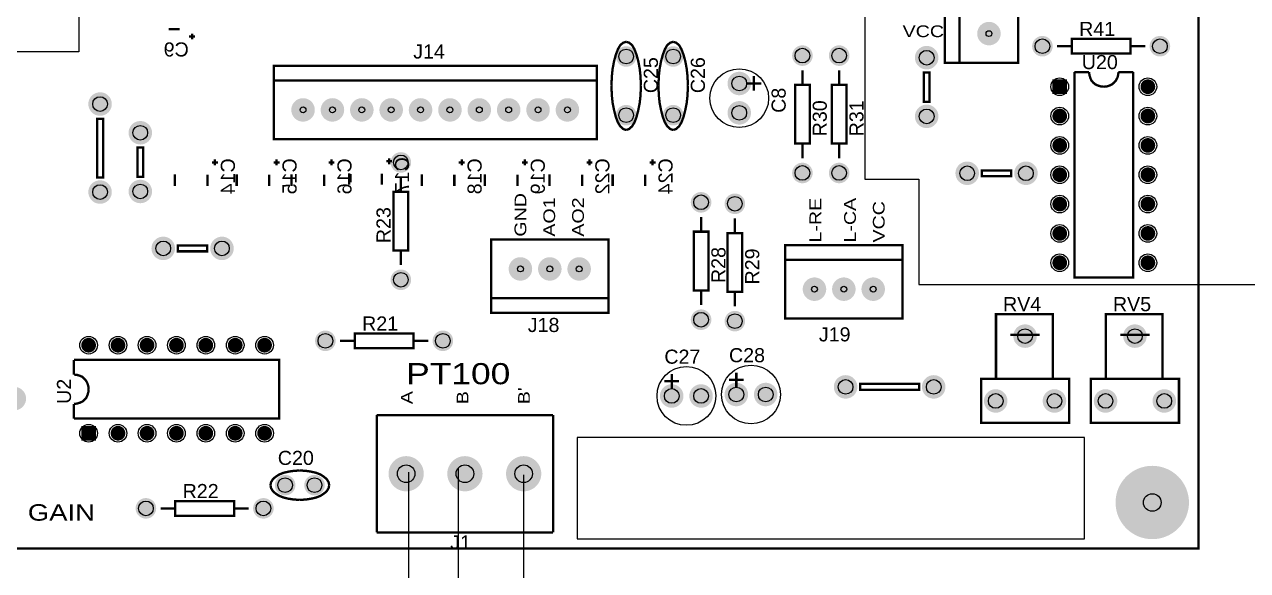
# Model space of a CAD drawing. Header units: inches. Extents: x 0 to 21, y 0 to 16.
# Drawn here: x 9.62 to 13.784, y 2.813 to 4.674 of the extents above; entities that cross this region are included whole.
import ezdxf

# ---------------------------------------------------------------- set-up
doc = ezdxf.new("R2010")
doc.units = ezdxf.units.IN
doc.header["$MEASUREMENT"] = 0
doc.layers.add('12632256', color=7, linetype='Continuous')
doc.layers.add('BLK_18AWG', color=7, linetype='Continuous')

# ---------------------------------------------------------------- blocks, each defined once
blk = doc.blocks.new('EPAD')
at = {"const_width": 0.5}
blk.add_lwpolyline([(-0.25, 0, 1), (0.25, 0, 1)], format="xyb", close=True, dxfattribs=at)
blk = doc.blocks.new('RPAD')
blk.add_trace([(-0.5, -0.5), (-0.5, 0.5), (0.5, -0.5), (0.5, 0.5)])
blk = doc.blocks.new('TarjetaAutoclave')
at = {"const_width": 0.008}
for points in [[(3.004, 5.004), (10.306, 5.004), (10.306, 9.943), (3.004, 9.943), (3.004, 5.004)], [(9.443, 6.659), (9.693, 6.659), (9.693, 7.159), (9.443, 7.159), (9.443, 6.659)], [(9.493, 6.659), (9.493, 7.159)], [(6.8, 6.774), (6.838, 6.774)], [(6.87, 6.749), (6.89, 6.749)], [(6.88, 6.759), (6.88, 6.739)], [(8.358, 6.731), (8.348, 6.728), (8.338, 6.72), (8.33, 6.706), (8.323, 6.688), (8.317, 6.666), (8.312, 6.64), (8.309, 6.612), (8.308, 6.581)], [(8.358, 6.731), (8.368, 6.728), (8.378, 6.72), (8.386, 6.706), (8.393, 6.688), (8.399, 6.666), (8.404, 6.64), (8.407, 6.612), (8.408, 6.581)], [(8.518, 6.731), (8.508, 6.728), (8.498, 6.72), (8.49, 6.706), (8.483, 6.688), (8.477, 6.666), (8.472, 6.64), (8.469, 6.612), (8.468, 6.581)], [(8.518, 6.731), (8.528, 6.728), (8.538, 6.72), (8.546, 6.706), (8.553, 6.688), (8.559, 6.666), (8.564, 6.64), (8.567, 6.612), (8.568, 6.581)], [(9.825, 6.716), (9.875, 6.716)], [(9.875, 6.691), (10.075, 6.691), (10.075, 6.741), (9.875, 6.741), (9.875, 6.691)], [(10.075, 6.716), (10.125, 6.716)], [(7.158, 6.399), (8.258, 6.399), (8.258, 6.649), (7.158, 6.649), (7.158, 6.399)], [(8.958, 6.634), (8.958, 6.584)], [(9.083, 6.634), (9.083, 6.584)], [(9.371, 6.527), (9.391, 6.527), (9.391, 6.627), (9.371, 6.627), (9.371, 6.527)], [(9.884, 6.628), (9.934, 6.628)], [(9.884, 6.628), (9.884, 5.928), (10.084, 5.928), (10.084, 6.628)], [(9.984, 6.578), (9.974, 6.579), (9.964, 6.582), (9.955, 6.586), (9.948, 6.592), (9.942, 6.599), (9.938, 6.608), (9.935, 6.618), (9.934, 6.628)], [(9.984, 6.578), (9.994, 6.579), (10.004, 6.582), (10.012, 6.586), (10.019, 6.592), (10.025, 6.599), (10.03, 6.608), (10.033, 6.618), (10.034, 6.628)], [(10.034, 6.628), (10.084, 6.628)], [(7.158, 6.599), (8.258, 6.599)], [(8.358, 6.431), (8.353, 6.432), (8.348, 6.434), (8.338, 6.443), (8.33, 6.456), (8.323, 6.474), (8.317, 6.497), (8.312, 6.522), (8.309, 6.55), (8.308, 6.581)], [(8.358, 6.431), (8.363, 6.432), (8.368, 6.434), (8.378, 6.443), (8.386, 6.456), (8.393, 6.474), (8.399, 6.497), (8.404, 6.522), (8.407, 6.55), (8.408, 6.581)], [(8.518, 6.431), (8.513, 6.432), (8.508, 6.434), (8.498, 6.443), (8.49, 6.456), (8.483, 6.474), (8.477, 6.497), (8.472, 6.522), (8.469, 6.55), (8.468, 6.581)], [(8.518, 6.431), (8.523, 6.432), (8.528, 6.434), (8.538, 6.443), (8.546, 6.456), (8.553, 6.474), (8.559, 6.497), (8.564, 6.522), (8.567, 6.55), (8.568, 6.581)], [(8.818, 6.589), (8.768, 6.589)], [(8.793, 6.614), (8.793, 6.564)], [(8.933, 6.384), (8.983, 6.384), (8.983, 6.584), (8.933, 6.584), (8.933, 6.384)], [(9.058, 6.384), (9.108, 6.384), (9.108, 6.584), (9.058, 6.584), (9.058, 6.384)], [(6.557, 6.269), (6.577, 6.269), (6.577, 6.469), (6.557, 6.469), (6.557, 6.269)], [(6.694, 6.271), (6.714, 6.271), (6.714, 6.371), (6.694, 6.371), (6.694, 6.271)], [(8.958, 6.384), (8.958, 6.334)], [(9.083, 6.384), (9.083, 6.334)], [(6.958, 6.31), (6.958, 6.33)], [(7.168, 6.31), (7.168, 6.33)], [(7.355, 6.31), (7.355, 6.33)], [(7.551, 6.314), (7.551, 6.334)], [(7.798, 6.31), (7.798, 6.33)], [(8.013, 6.31), (8.013, 6.33)], [(8.233, 6.31), (8.233, 6.33)], [(8.448, 6.31), (8.448, 6.33)], [(6.948, 6.32), (6.968, 6.32)], [(7.158, 6.32), (7.178, 6.32)], [(7.345, 6.32), (7.365, 6.32)], [(7.541, 6.324), (7.561, 6.324)], [(7.788, 6.32), (7.808, 6.32)], [(8.003, 6.32), (8.023, 6.32)], [(8.223, 6.32), (8.243, 6.32)], [(8.438, 6.32), (8.458, 6.32)], [(9.569, 6.273), (9.669, 6.273), (9.669, 6.293), (9.569, 6.293), (9.569, 6.273)], [(6.822, 6.24), (6.822, 6.279)], [(6.933, 6.24), (6.933, 6.278)], [(7.032, 6.24), (7.032, 6.279)], [(7.143, 6.24), (7.143, 6.278)], [(7.219, 6.24), (7.219, 6.279)], [(7.33, 6.24), (7.33, 6.278)], [(7.415, 6.244), (7.415, 6.283)], [(7.526, 6.244), (7.526, 6.282)], [(7.591, 6.22), (7.591, 6.27)], [(7.662, 6.24), (7.662, 6.279)], [(7.773, 6.24), (7.773, 6.278)], [(7.877, 6.24), (7.877, 6.279)], [(7.988, 6.24), (7.988, 6.278)], [(8.097, 6.24), (8.097, 6.279)], [(8.208, 6.24), (8.208, 6.278)], [(8.312, 6.24), (8.312, 6.279)], [(8.423, 6.24), (8.423, 6.278)], [(7.566, 6.02), (7.616, 6.02), (7.616, 6.22), (7.566, 6.22), (7.566, 6.02)], [(8.613, 6.134), (8.613, 6.084)], [(8.728, 6.129), (8.728, 6.079)], [(8.588, 5.884), (8.638, 5.884), (8.638, 6.084), (8.588, 6.084), (8.588, 5.884)], [(8.703, 5.879), (8.753, 5.879), (8.753, 6.079), (8.703, 6.079), (8.703, 5.879)], [(6.832, 6.017), (6.932, 6.017), (6.932, 6.037), (6.832, 6.037), (6.832, 6.017)], [(7.898, 5.807), (8.298, 5.807), (8.298, 6.057), (7.898, 6.057), (7.898, 5.807)], [(8.899, 5.788), (9.299, 5.788), (9.299, 6.038), (8.899, 6.038), (8.899, 5.788)], [(7.591, 5.97), (7.591, 6.02)], [(8.899, 5.988), (9.299, 5.988)], [(8.613, 5.884), (8.613, 5.834)], [(8.728, 5.879), (8.728, 5.829)], [(8.298, 5.857), (7.898, 5.857)], [(9.617, 5.582), (9.81, 5.582), (9.81, 5.803), (9.617, 5.803), (9.617, 5.582)], [(9.991, 5.582), (10.184, 5.582), (10.184, 5.803), (9.991, 5.803), (9.991, 5.582)], [(7.384, 5.712), (7.434, 5.712)], [(7.434, 5.687), (7.634, 5.687), (7.634, 5.737), (7.434, 5.737), (7.434, 5.687)], [(7.634, 5.712), (7.684, 5.712)], [(9.666, 5.732), (9.766, 5.732)], [(10.04, 5.732), (10.14, 5.732)], [(6.478, 5.597), (6.478, 5.647)], [(6.478, 5.447), (7.177, 5.447), (7.177, 5.647), (6.478, 5.647)], [(6.528, 5.547), (6.527, 5.557), (6.524, 5.567), (6.52, 5.575), (6.514, 5.582), (6.507, 5.589), (6.498, 5.593), (6.488, 5.596), (6.478, 5.597)], [(8.513, 5.599), (8.513, 5.549)], [(8.708, 5.579), (8.758, 5.579)], [(8.733, 5.604), (8.733, 5.554)], [(9.566, 5.432), (9.866, 5.432), (9.866, 5.582), (9.566, 5.582), (9.566, 5.432)], [(9.94, 5.432), (10.24, 5.432), (10.24, 5.582), (9.94, 5.582), (9.94, 5.432)], [(6.528, 5.547), (6.527, 5.537), (6.524, 5.527), (6.52, 5.518), (6.514, 5.511), (6.507, 5.505), (6.498, 5.501), (6.488, 5.498), (6.478, 5.497)], [(8.488, 5.574), (8.538, 5.574)], [(9.155, 5.545), (9.355, 5.545), (9.355, 5.565), (9.155, 5.565), (9.155, 5.545)], [(6.478, 5.447), (6.478, 5.497)], [(7.509, 5.059), (7.509, 5.459)], [(8.109, 5.459), (7.509, 5.459)], [(8.109, 5.059), (8.109, 5.459)], [(7.147, 5.22), (7.149, 5.23), (7.155, 5.24), (7.164, 5.248), (7.176, 5.256), (7.191, 5.262), (7.208, 5.266), (7.227, 5.269), (7.247, 5.27)], [(7.347, 5.22), (7.345, 5.23), (7.339, 5.24), (7.33, 5.248), (7.318, 5.256), (7.303, 5.262), (7.286, 5.266), (7.267, 5.269), (7.247, 5.27)], [(7.147, 5.22), (7.149, 5.21), (7.155, 5.2), (7.164, 5.192), (7.176, 5.184), (7.191, 5.178), (7.208, 5.174), (7.227, 5.171), (7.247, 5.17)], [(7.347, 5.22), (7.345, 5.21), (7.339, 5.2), (7.33, 5.192), (7.318, 5.184), (7.303, 5.178), (7.286, 5.174), (7.267, 5.171), (7.247, 5.17)], [(6.823, 5.116), (7.023, 5.116), (7.023, 5.166), (6.823, 5.166), (6.823, 5.116)], [(6.773, 5.141), (6.823, 5.141)], [(7.023, 5.141), (7.073, 5.141)], [(7.509, 5.059), (8.109, 5.059)]]:
    blk.add_lwpolyline(points, dxfattribs=at)
blk.add_lwpolyline([(8.191, 5.037), (9.918, 5.037), (9.918, 5.383), (8.191, 5.383), (8.191, 5.037)])
for centre, radius in [((9.593, 6.759), 0.01), ((8.358, 6.681), 0.025), ((8.518, 6.681), 0.025), ((8.958, 6.684), 0.025), ((9.083, 6.684), 0.025), ((9.775, 6.716), 0.025), ((10.175, 6.716), 0.025), ((9.381, 6.677), 0.025), ((8.743, 6.589), 0.025), ((9.834, 6.578), 0.03), ((10.134, 6.578), 0.03), ((6.567, 6.519), 0.025), ((7.258, 6.499), 0.01), ((7.358, 6.499), 0.01), ((7.458, 6.499), 0.01), ((7.558, 6.499), 0.01), ((7.658, 6.499), 0.01), ((7.758, 6.499), 0.01), ((7.858, 6.499), 0.01), ((7.958, 6.499), 0.01), ((8.058, 6.499), 0.01), ((8.158, 6.499), 0.01), ((8.358, 6.481), 0.025), ((8.518, 6.481), 0.025), ((8.743, 6.489), 0.025), ((9.381, 6.477), 0.025), ((9.834, 6.478), 0.03), ((10.134, 6.478), 0.03), ((6.704, 6.421), 0.025), ((9.834, 6.378), 0.03), ((10.134, 6.378), 0.03), ((7.591, 6.32), 0.025), ((8.958, 6.284), 0.025), ((9.083, 6.284), 0.025), ((9.519, 6.283), 0.025), ((9.719, 6.283), 0.025), ((9.834, 6.278), 0.03), ((10.134, 6.278), 0.03), ((6.704, 6.221), 0.025), ((6.567, 6.219), 0.025), ((8.613, 6.184), 0.025), ((9.834, 6.178), 0.03), ((10.134, 6.178), 0.03), ((8.728, 6.179), 0.025), ((9.834, 6.078), 0.03), ((10.134, 6.078), 0.03), ((6.782, 6.027), 0.025), ((6.982, 6.027), 0.025), ((9.834, 5.978), 0.03), ((10.134, 5.978), 0.03), ((7.998, 5.957), 0.01), ((8.098, 5.957), 0.01), ((8.198, 5.957), 0.01), ((7.591, 5.92), 0.025), ((8.999, 5.888), 0.01), ((9.099, 5.888), 0.01), ((9.199, 5.888), 0.01), ((8.613, 5.784), 0.025), ((8.728, 5.779), 0.025), ((9.716, 5.728), 0.025), ((10.09, 5.728), 0.025), ((6.528, 5.697), 0.03), ((6.628, 5.697), 0.03), ((6.727, 5.697), 0.03), ((6.827, 5.697), 0.03), ((6.927, 5.697), 0.03), ((7.027, 5.697), 0.03), ((7.127, 5.697), 0.03), ((7.334, 5.712), 0.025), ((7.734, 5.712), 0.025), ((9.105, 5.555), 0.025), ((9.405, 5.555), 0.025), ((8.513, 5.524), 0.025), ((8.613, 5.524), 0.025), ((8.733, 5.529), 0.025), ((8.833, 5.529), 0.025), ((9.616, 5.507), 0.025), ((9.816, 5.507), 0.025), ((9.99, 5.507), 0.025), ((10.19, 5.507), 0.025), ((6.528, 5.397), 0.03), ((6.628, 5.397), 0.03), ((6.727, 5.397), 0.03), ((6.827, 5.397), 0.03), ((6.927, 5.397), 0.03), ((7.027, 5.397), 0.03), ((7.127, 5.397), 0.03), ((7.609, 5.259), 0.03), ((7.809, 5.259), 0.03), ((8.009, 5.259), 0.03), ((7.197, 5.22), 0.025), ((7.297, 5.22), 0.025), ((6.723, 5.141), 0.025), ((7.123, 5.141), 0.025), ((10.149, 5.161), 0.03)]:
    blk.add_circle(centre, radius)
at = {"layer": '12632256'}
for centre in [(8.743, 6.539), (8.563, 5.524), (8.783, 5.529)]:
    blk.add_circle(centre, 0.1, dxfattribs=at)
for name, p, xscale, yscale in [('EPAD', (9.593, 6.759), 0.08, 0.08), ('EPAD', (9.775, 6.716), 0.07, 0.07), ('EPAD', (10.175, 6.716), 0.07, 0.07), ('EPAD', (8.358, 6.681), 0.07, 0.07), ('EPAD', (8.518, 6.681), 0.07, 0.07), ('EPAD', (8.958, 6.684), 0.07, 0.07), ('EPAD', (9.083, 6.684), 0.07, 0.07), ('EPAD', (9.381, 6.677), 0.08, 0.08), ('EPAD', (8.743, 6.589), 0.08, 0.08), ('EPAD', (10.134, 6.578), 0.05, 0.05), ('EPAD', (6.567, 6.519), 0.08, 0.08), ('EPAD', (7.258, 6.499), 0.08, 0.08), ('EPAD', (7.358, 6.499), 0.08, 0.08), ('EPAD', (7.458, 6.499), 0.08, 0.08), ('EPAD', (7.558, 6.499), 0.08, 0.08), ('EPAD', (7.658, 6.499), 0.08, 0.08), ('EPAD', (7.758, 6.499), 0.08, 0.08), ('EPAD', (7.858, 6.499), 0.08, 0.08), ('EPAD', (7.958, 6.499), 0.08, 0.08), ('EPAD', (8.058, 6.499), 0.08, 0.08), ('EPAD', (8.158, 6.499), 0.08, 0.08), ('EPAD', (8.358, 6.481), 0.07, 0.07), ('EPAD', (8.518, 6.481), 0.07, 0.07), ('EPAD', (8.743, 6.489), 0.08, 0.08), ('EPAD', (9.381, 6.477), 0.08, 0.08), ('EPAD', (9.834, 6.478), 0.05, 0.05), ('EPAD', (10.134, 6.478), 0.05, 0.05), ('EPAD', (6.704, 6.421), 0.08, 0.08), ('EPAD', (9.834, 6.378), 0.05, 0.05), ('EPAD', (10.134, 6.378), 0.05, 0.05), ('EPAD', (7.591, 6.32), 0.07, 0.07), ('EPAD', (8.958, 6.284), 0.07, 0.07), ('EPAD', (9.083, 6.284), 0.07, 0.07), ('EPAD', (9.519, 6.283), 0.08, 0.08), ('EPAD', (9.719, 6.283), 0.08, 0.08), ('EPAD', (9.834, 6.278), 0.05, 0.05), ('EPAD', (10.134, 6.278), 0.05, 0.05), ('EPAD', (6.567, 6.219), 0.08, 0.08), ('EPAD', (6.704, 6.221), 0.08, 0.08), ('EPAD', (8.613, 6.184), 0.07, 0.07), ('EPAD', (8.728, 6.179), 0.07, 0.07), ('EPAD', (9.834, 6.178), 0.05, 0.05), ('EPAD', (10.134, 6.178), 0.05, 0.05), ('EPAD', (9.834, 6.078), 0.05, 0.05), ('EPAD', (10.134, 6.078), 0.05, 0.05), ('EPAD', (6.782, 6.027), 0.08, 0.08), ('EPAD', (6.982, 6.027), 0.08, 0.08), ('EPAD', (7.998, 5.957), 0.08, 0.08), ('EPAD', (8.098, 5.957), 0.08, 0.08), ('EPAD', (8.198, 5.957), 0.08, 0.08), ('EPAD', (9.834, 5.978), 0.05, 0.05), ('EPAD', (10.134, 5.978), 0.05, 0.05), ('EPAD', (7.591, 5.92), 0.07, 0.07), ('EPAD', (8.999, 5.888), 0.08, 0.08), ('EPAD', (9.099, 5.888), 0.08, 0.08), ('EPAD', (9.199, 5.888), 0.08, 0.08), ('EPAD', (8.613, 5.784), 0.07, 0.07), ('EPAD', (8.728, 5.779), 0.07, 0.07), ('EPAD', (7.334, 5.712), 0.07, 0.07), ('EPAD', (7.734, 5.712), 0.07, 0.07), ('EPAD', (9.716, 5.728), 0.08, 0.08), ('EPAD', (10.09, 5.728), 0.08, 0.08), ('EPAD', (6.528, 5.697), 0.05, 0.05), ('EPAD', (6.628, 5.697), 0.05, 0.05), ('EPAD', (6.727, 5.697), 0.05, 0.05), ('EPAD', (6.827, 5.697), 0.05, 0.05), ('EPAD', (6.927, 5.697), 0.05, 0.05), ('EPAD', (7.027, 5.697), 0.05, 0.05), ('EPAD', (7.127, 5.697), 0.05, 0.05), ('EPAD', (9.105, 5.555), 0.08, 0.08), ('EPAD', (9.405, 5.555), 0.08, 0.08), ('EPAD', (6.275, 5.515), 0.08, 0.08), ('EPAD', (8.513, 5.524), 0.08, 0.08), ('EPAD', (8.613, 5.524), 0.08, 0.08), ('EPAD', (8.733, 5.529), 0.08, 0.08), ('EPAD', (8.833, 5.529), 0.08, 0.08), ('EPAD', (9.616, 5.507), 0.08, 0.08), ('EPAD', (9.816, 5.507), 0.08, 0.08), ('EPAD', (9.99, 5.507), 0.08, 0.08), ('EPAD', (10.19, 5.507), 0.08, 0.08), ('RPAD', (6.528, 5.397), 0.05, 0.05), ('EPAD', (6.628, 5.397), 0.05, 0.05), ('EPAD', (6.727, 5.397), 0.05, 0.05), ('EPAD', (6.827, 5.397), 0.05, 0.05), ('EPAD', (6.927, 5.397), 0.05, 0.05), ('EPAD', (7.027, 5.397), 0.05, 0.05), ('EPAD', (7.127, 5.397), 0.05, 0.05), ('EPAD', (7.609, 5.259), 0.12, 0.12), ('EPAD', (7.809, 5.259), 0.12, 0.12), ('EPAD', (8.009, 5.259), 0.12, 0.12), ('EPAD', (7.197, 5.22), 0.07, 0.07), ('EPAD', (7.297, 5.22), 0.07, 0.07), ('EPAD', (10.149, 5.161), 0.25, 0.25), ('EPAD', (6.723, 5.141), 0.07, 0.07), ('EPAD', (7.123, 5.141), 0.07, 0.07)]:
    blk.add_blockref(name, p, dxfattribs=dict(xscale=xscale, yscale=yscale))
at = {"xscale": 0.05, "yscale": 0.05, "rotation": 270}
blk.add_blockref('RPAD', (9.834, 6.578), dxfattribs=at)
at = {"layer": '12632256'}
for s, height, width, p in [('VCC', 0.04, 1.25, (9.299, 6.747)), ('R41', 0.048, 1.041667, (9.9, 6.751)), ('J14', 0.048, 1.041667, (7.633, 6.674)), ('U20', 0.048, 1.041667, (9.909, 6.638)), ('RV4', 0.048, 1.041667, (9.641, 5.813)), ('RV5', 0.048, 1.041667, (10.015, 5.813)), ('R21', 0.048, 1.041667, (7.459, 5.747)), ('J18', 0.048, 1.041667, (8.023, 5.742)), ('J19', 0.048, 1.041667, (9.014, 5.71)), ('C27', 0.048, 1.041667, (8.488, 5.634)), ('C28', 0.048, 1.041667, (8.708, 5.639)), ('PT100', 0.072, 1.25, (7.609, 5.564)), ('C20', 0.048, 1.041667, (7.172, 5.289)), ('R22', 0.048, 1.041667, (6.848, 5.176)), ('GAIN', 0.056, 1.25, (6.321, 5.099)), ('J1', 0.048, 1.041667, (7.759, 5.001))]:
    blk.add_text(s, height=height, dxfattribs=dict(at, width=width)).set_placement(p)
at = {"layer": '12632256', "text_generation_flag": 2, "width": 1.041667}
blk.add_text('C9', height=0.048, dxfattribs=at).set_placement((6.869, 6.681))
at = {"layer": '12632256'}
for s, height, width, p in [('C25', 0.048, 1.041667, (8.466, 6.556)), ('C26', 0.048, 1.041667, (8.626, 6.556)), ('C8', 0.048, 1.041667, (8.901, 6.489)), ('R30', 0.048, 1.041667, (9.041, 6.409)), ('R31', 0.048, 1.041667, (9.166, 6.409)), ('GND', 0.04, 1.25, (8.018, 6.067)), ('R23', 0.048, 1.041667, (7.556, 6.045)), ('AO1', 0.04, 1.25, (8.116, 6.067)), ('AO2', 0.04, 1.25, (8.214, 6.067)), ('L-RE', 0.04, 1.25, (9.022, 6.047)), ('L-CA', 0.04, 1.25, (9.14, 6.047)), ('VCC', 0.04, 1.25, (9.238, 6.047)), ('R28', 0.048, 1.041667, (8.696, 5.909)), ('R29', 0.048, 1.041667, (8.811, 5.904)), ('U2', 0.048, 1.041667, (6.468, 5.497)), ('A', 0.04, 1.25, (7.631, 5.496)), ("B'", 0.04, 1.25, (8.03, 5.496)), ('B', 0.04, 1.25, (7.821, 5.496))]:
    blk.add_text(s, height=height, rotation=90, dxfattribs=dict(at, width=width)).set_placement(p)
at = {"layer": '12632256', "text_generation_flag": 2, "width": 1.041667}
for s, p in [('C14', (7.026, 6.334)), ('C15', (7.236, 6.334)), ('C16', (7.423, 6.334)), ('C17', (7.619, 6.338)), ('C18', (7.866, 6.334)), ('C19', (8.081, 6.334)), ('C22', (8.301, 6.334)), ('C24', (8.516, 6.334))]:
    blk.add_text(s, height=0.048, rotation=90, dxfattribs=at).set_placement(p)

msp = doc.modelspace()

# ---------------------------------------------------------------- linework, layer by layer
at = {"layer": 'BLK_18AWG'}
for p, q in [((12.4816, 5.3739), (12.4816, 4.1472)), ((9.8052, 4.9373), (9.8052, 4.5811)), ((9.8052, 4.5811), (4.1321, 4.5811)), ((12.4816, 4.1472), (12.6644, 4.1472)), ((12.6644, 4.1472), (12.6644, 3.7877)), ((12.6644, 3.7877), (15.1037, 3.7877)), ((10.9283, 1.5492), (10.9283, 3.1478)), ((11.097, 3.1625), (11.097, 1.7992)), ((11.3203, 2.0492), (11.3203, 3.1391))]:
    msp.add_line(p, q, dxfattribs=at)

# ---------------------------------------------------------------- block references
msp.add_blockref('TarjetaAutoclave', (3.3106, -2.1162))

doc.saveas('drawing.dxf')
